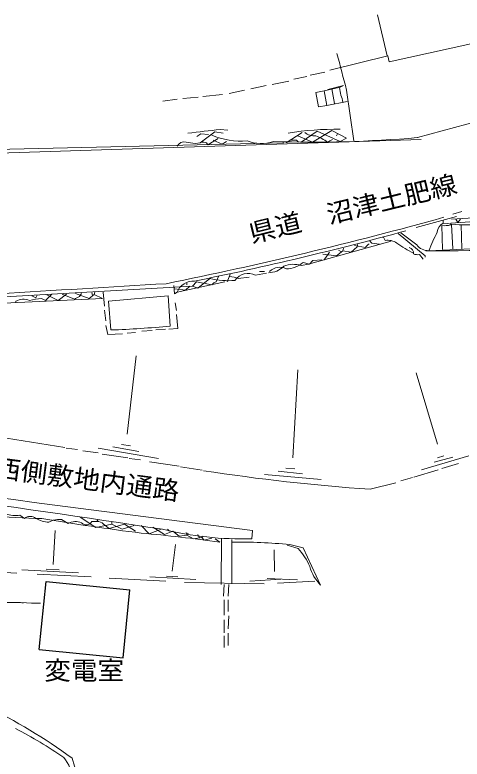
# Model space of a CAD drawing. Units: millimetres, scale not verified. Extents: x -138500 to 298458, y -156265 to 95200.
# Drawn here: x -10439 to 16027, y 23124 to 67141 of the extents above; entities that cross this region are included whole.
import ezdxf
from ezdxf.enums import TextEntityAlignment as Align

# ---------------------------------------------------------------- set-up
doc = ezdxf.new("R2010")
doc.units = ezdxf.units.MM
doc.header["$LTSCALE"] = 500
doc.layers.add('0-5_中線１', color=2, linetype='Continuous', lineweight=25)
doc.layers.add('0-8_極細点線', color=4, linetype='Continuous', lineweight=9)
doc.styles.add('ＭＳ ゴシック', font='')
doc.styles.get('ＭＳ ゴシック').set_extended_font_data('MS Gothic')

msp = doc.modelspace()

# ---------------------------------------------------------------- linework, layer by layer
at = {"layer": '0-5_中線１'}
for p, q in [((-4040.1, 29107.8), (-3635, 33138.1)), ((-8997.1, 29606.1), (-4040.1, 29107.8))]:
    msp.add_line(p, q, dxfattribs=at)
msp.add_lwpolyline([(-8997.1, 29606.1), (-8592, 33636.3), (-3635, 33138.1)], dxfattribs=at)
at = {"layer": '0-8_極細点線'}
for p, q in [((11013.3, 67140.7), (11586.7, 64710.2)), ((6075, 63338.1), (6835.2, 63490.7)), ((7025.2, 63566.8), (7899.6, 63757.4)), ((3528, 62766.2), (4440.4, 62956.9)), ((4782.5, 63033.1), (5770.9, 63223.8)), ((8090.3, 62731), (9002.6, 62959.7)), ((8850.6, 62883.6), (9002.6, 62959.7)), ((2235.6, 62499.2), (3147.9, 62689.9)), ((7368, 62540.5), (7862.2, 62654.9)), ((7520.7, 61704.2), (7368, 62540.5)), ((8736.5, 62845.5), (7862.2, 62654.9)), ((8014.9, 61780.6), (7862.2, 62654.9)), ((8471, 61894.9), (8318.4, 62769.2)), ((8774.6, 62845.6), (8850.6, 62883.6)), ((9192.8, 62693.8), (9613, 59690.5)), ((-1680, 62040.5), (-843.7, 62155.1)), ((-501.5, 62193.3), (410.9, 62270)), ((676.9, 62308.2), (1855.5, 62422.9)), ((8014.9, 61780.6), (7520.7, 61704.2)), ((8014.9, 61780.6), (9231.3, 62009.4)), ((13376.7, 59883), (17177.9, 60911.9)), ((1704.7, 60369.9), (2160.9, 60332.1)), ((336.3, 59950.8), (564.4, 60103)), ((564.4, 60103), (1020.6, 60065.3)), ((5621.1, 59574), (6571.2, 60182.9)), ((6495.5, 59612.5), (7445.5, 60259.4)), ((7445.5, 60259.4), (8814.6, 59652)), ((8586.3, 59994), (8662.2, 60108.1)), ((-19964.8, 58683.3), (13604.9, 59769.1)), ((906.8, 59570.9), (983, 59456.9)), ((983, 59456.9), (1591, 59837.6)), ((1286.9, 59723.3), (1819.3, 59495.5)), ((1819.3, 59495.5), (2085.4, 59647.7)), ((6229.3, 59726.4), (6343.4, 59612.4)), ((15394.7, 55056), (33566.8, 56170)), ((15470.6, 55360.1), (16002.7, 55512.5)), ((13303.9, 54560.3), (15698.8, 55208.2)), ((15775, 54866.1), (15660.9, 55056.1)), ((15775, 54866.1), (15927, 55056.3)), ((14863.6, 53268.8), (14824.7, 54675.3)), ((14900.6, 54827.5), (14900.5, 54979.6)), ((15471.9, 53307.1), (15394.8, 54751.9)), ((16004.1, 53307.5), (15965.2, 54714.2)), ((13837.3, 52887.9), (12239.7, 54217.5)), ((13342.7, 53533.9), (12391.8, 54255.7)), ((7070.3, 52427.3), (11821.8, 53761)), ((10681.3, 53646.3), (10567.2, 53760.2)), ((8970.8, 53189), (9008.7, 53341.1)), ((9654.9, 53493.6), (10301.3, 53379.9)), ((10681.3, 53646.3), (11137.6, 53570.4)), ((7868.6, 52656), (8172.4, 53112.4)), ((8704.6, 53226.8), (8856.8, 53150.8)), ((13495.1, 52963.7), (13723.4, 52697.7)), ((13837.4, 52811.9), (13837.3, 52887.9)), ((6500.1, 52313), (6956.3, 52389.3)), ((4029.2, 51969.2), (4333.3, 51969.5)), ((1482.3, 51359.3), (1634.2, 51701.6)), ((2128.6, 51359.7), (2318.3, 51854.1)), ((2774.8, 51550.2), (3421, 51626.7)), ((3801.1, 51741), (4447.4, 51855.5)), ((-988.4, 50635.4), (-1026.8, 51129.6)), ((-836.5, 50749.6), (1976.5, 51359.7)), ((-342.3, 50863.9), (-76.3, 51092.2)), ((-266.5, 51168.1), (-266.5, 51282.2)), ((75.8, 51092.3), (303.7, 51358.6)), ((303.7, 51358.6), (1216.3, 51169.1)), ((-7641.7, 50631.2), (-6919.2, 50327.5)), ((-6615.1, 50479.8), (-6501.2, 50669.9)), ((-5854.8, 50556.3), (-5892.9, 50708.3)), ((-5132, 49910.4), (-5208.6, 50746.8)), ((-988.6, 50939.5), (-342.3, 50863.9)), ((-836.5, 50749.6), (-988.4, 50635.4)), ((-11101, 50096.7), (-5246.3, 50366.5)), ((-10378.8, 50135.2), (-10378.8, 50211.3)), ((-9200.3, 50402.1), (-9428.5, 50516)), ((-9200.3, 50402.1), (-9124.4, 50554.2)), ((-5854.8, 50556.3), (-5740.8, 50594.4)), ((-5740.8, 50594.4), (-5246.3, 50366.5)), ((-950, 50103.2), (-873.8, 49647)), ((-5131.9, 49682.3), (-5055.4, 49036)), ((-797.1, 48582.5), (-873.7, 49418.9)), ((-5055.3, 48769.9), (-4940.9, 48237.7)), ((-2926, 48429.1), (-2317.7, 48467.5)), ((-2089.7, 48505.7), (-1519.4, 48544.1)), ((-1329.3, 48544.2), (-797.1, 48582.5)), ((-4940.9, 48237.7), (-4066.5, 48276.3)), ((-3800.4, 48314.5), (-3306.1, 48352.9)), ((-3796.6, 42345.6), (-3267.3, 46984.2)), ((6013, 40945.1), (6313.9, 46153.8)), ((14566.8, 41748.9), (13309.4, 45968.1)), ((-22426.7, 43968.6), (-7483.9, 41544.9)), ((-7407.9, 41506.9), (-6723.4, 41431.3)), ((-5506.9, 41508.1), (-1932.8, 40902.1)), ((-4632.5, 41584.7), (-3111.6, 41319.5)), ((-4138.4, 41737.1), (-3606.1, 41661.4)), ((-6419.2, 41355.4), (-5506.7, 41241.9)), ((-5278.6, 41166.1), (-3757.7, 40938.9)), ((13617.3, 40227.6), (16430.1, 41065.7)), ((14377.3, 40684.3), (15479.6, 40989.1)), ((14567.3, 40950.5), (14947.3, 41064.9)), ((-3681.7, 40901), (-2997.2, 40825.3)), ((-2464.9, 40711.6), (-715.8, 40446.6)), ((14833.8, 40304.4), (15822.1, 40609.2)), ((-639.8, 40408.6), (652.9, 40219.4)), ((5139.2, 40146.1), (6584, 39995)), ((5595.3, 40336.6), (6127.5, 40298.8)), ((13161.2, 39809.1), (14605.7, 40228.2)), ((4340.9, 39955.6), (7686.7, 39653.5)), ((12401.1, 39580.5), (13085.3, 39771)), ((10576.5, 39085.1), (12097, 39466.3)), ((-10142.6, 37551.2), (-9876.4, 37361.3)), ((-5656, 36831.7), (-6568.9, 37439.4)), ((-8431.5, 37134.1), (-8165.5, 37248.3)), ((-7671.3, 37286.7), (-7291, 37058.8)), ((-5884.4, 37173.7), (-5580.2, 37174)), ((-5580.2, 37174), (-5504.2, 37288)), ((-5199.9, 37022.1), (-4857.6, 36756.2)), ((-4857.6, 36756.2), (-3945.3, 37022.9)), ((-4705.7, 37022.4), (-4705.8, 37174.5)), ((-3298.7, 36605.1), (-3945.3, 37022.9)), ((-8163.9, 34625), (-8051.1, 36640.1)), ((-2956.8, 36947.5), (-2500.2, 36453.5)), ((-2500.2, 36453.5), (-1778.1, 36720.1)), ((-1587.8, 36416.1), (-2272.3, 36833.9)), ((-1587.8, 36416.1), (-1093.7, 36606.5)), ((-1283.8, 36606.4), (-1397.8, 36720.4)), ((-713.3, 36302.5), (-1093.7, 36606.5)), ((3620.7, 36647.5), (3582.9, 36153.2)), ((-713.3, 36302.5), (-257.1, 36378.9)), ((-257.1, 36378.9), (-295.2, 36531)), ((-257.1, 36378.9), (-181.1, 36493)), ((123.2, 36151.1), (-257.1, 36378.9)), ((123.2, 36151.1), (617.4, 36227.4)), ((465.3, 36227.3), (389.2, 36417.3)), ((617.4, 36227.4), (693.4, 36303.5)), ((769.6, 36075.4), (617.4, 36227.4)), ((769.6, 36075.4), (1225.8, 36189.8)), ((1682.1, 35961.9), (1415.9, 36151.9)), ((1759.8, 33452.7), (1796.1, 36152.1)), ((2406, 33491.1), (2404.4, 36114.4)), ((-1130.2, 34249.3), (-941.1, 35808.2)), ((6320.6, 35584.7), (5674.2, 35774.4)), ((5826.3, 35812.4), (6624.8, 35622.9)), ((4914.9, 34215.2), (4914, 35507.8)), ((6624.8, 35622.9), (7652.6, 33418.5)), ((-8581.9, 34358.7), (-7821.5, 34321.1)), ((-13600.3, 34279.4), (-10330.6, 34129.4)), ((-10026.6, 34319.7), (-6680.8, 34131.8)), ((-9114, 34054.2), (-5920.2, 33904.1)), ((-2460.6, 33906.3), (276.8, 33756)), ((-1472.2, 33944.9), (-787.8, 33907.3)), ((-4855.7, 33828.7), (-1510, 33640.8)), ((-407.4, 33565.4), (4306.9, 33492.4)), ((1912.2, 32768.5), (1949.8, 33452.9)), ((2178.4, 32768.7), (2216, 33453)), ((3470.5, 33643.9), (5295.2, 33759.2)), ((4496.8, 33796.6), (6283.8, 33721.7)), ((5105.3, 33530.9), (7310.3, 33646.4)), ((-23598.1, 32676.3), (-8922.8, 32343.4)), ((-11508.1, 32379.9), (-10101.3, 32380.8)), ((-10101.3, 32380.8), (-9949.3, 32342.8)), ((-9455.1, 32343.1), (-8922.8, 32343.4)), ((1951, 31627.9), (1950.4, 32540.4)), ((2178.9, 31856.2), (2178.6, 32540.6)), ((1951.7, 30601.5), (1951.2, 31361.8)), ((2179.6, 30829.8), (2217.1, 31590.1)), ((1952.2, 29727.1), (1951.8, 30411.4)), ((2180.3, 29841.3), (2179.8, 30563.6))]:
    msp.add_line(p, q, dxfattribs=at)
for points in [[(8203.6, 63871.7), (11624.7, 64710.3), (11701, 64368.1), (20025.9, 66198.3), (20673.9, 63613.4), (26109.7, 64871.5)], [(222.5, 59532.5), (526.6, 59570.7), (1400.7, 60217.6), (1894.9, 60141.9)], [(6305.2, 59992.6), (7179.8, 59612.9), (8319.9, 60298), (9194.7, 59842.3), (8814.6, 59652)], [(-20231, 58835.2), (-20155.1, 58987.4), (5469, 59573.9)], [(15356.9, 54713.7), (15356.9, 54827.8), (18170.1, 55019.7), (18246.1, 55209.8)], [(11289.4, 53988.8), (11403.5, 53950.9), (11479.6, 53798.8)], [(7792.3, 52998.1), (8590.8, 52884.6), (8970.8, 53189), (9465.1, 53113.3), (9807, 53417.6), (9844.9, 53569.7)], [(6614, 52503.2), (6994.3, 52389.3), (7184.3, 52617.6), (7716.5, 52655.9)], [(-27030.5, 49554.4), (75.8, 51092.3), (380, 50978.5), (1102, 51549.2), (1139.9, 51587.2)], [(-8858.1, 50364.3), (-8630, 50250.4), (-8250, 50630.8)], [(-8554.2, 50592.6), (-7869.6, 50250.8), (-7375.5, 50631.4)], [(-6843.3, 50669.7), (-6044.7, 50366.1), (-5740.8, 50594.4), (-5702.8, 50746.4)], [(-4751, 48503.9), (-4904.1, 50214.7), (-1368.6, 50521.1), (-1253.4, 48734.3)], [(-5656, 36831.7), (-4705.7, 37022.4), (-4097.2, 36718.6), (-3375, 36947.2)]]:
    msp.add_lwpolyline(points, dxfattribs=at)
for centre, radius, start, end in [((550587.5, 206692.5), 560217.7, 194.66536, 194.89453), ((-105230.7, 43535.4), 115629.1, 9.38429, 9.61351), ((7952.2, 61919), 1014.4, 2.95361, 27.62531), ((-56091.9, 531469.9), 474632, 276.76323, 276.99435), ((8531.3, 43437.9), 16938.8, 89.04327, 99.50287), ((2949.8, 64111.8), 4439.2, 246.93614, 274.5493), ((7127.3, 132392.3), 72778.1, 268.21527, 274.92596), ((7259.2, 60813.1), 827.3, 229.61998, 277.67328), ((6347.1, 57343), 2840.8, 53.06056, 68.90025), ((-433.1, 59161.3), 463.6, 74.57809, 151.88268), ((-478.5, 56511), 3101.8, 76.93668, 86.88084), ((660.2, 58906.2), 709.1, 69.64326, 97.73946), ((4133.8, 61876.8), 2342.9, 249.20163, 288.07472), ((6026.5, 124104.3), 64378.2, 269.90977, 270.18047), ((-29860.1, 135702.7), 85012.2, 296.48657, 296.71574), ((-46787.9, 277031), 230288.1, 281.34586, 285.54765), ((15199.6, 54259.5), 641.8, 117.765, 176.82906), ((14918.3, 57086.5), 2413, 267.77597, 280.47319), ((16394, 64934.6), 10216.8, 261.59538, 283.05826), ((-36677.6, 234251.3), 186534.3, 281.39917, 285.34842), ((23227.7, 49754.1), 9786.2, 152.35336, 159.43205), ((84614.5, -1392182.2), 1447094.8, 91.75343, 92.7944), ((11632.5, 52868.2), 943.1, 55.6895, 99.32718), ((-37883.6, 101729.7), 68260.5, 314.90222, 315.17296), ((17167.1, 60680.9), 8631.6, 234.57591, 242.28618), ((12795, 53033.9), 359.4, 354.81941, 75.24382), ((14045.7, 54085.4), 893.5, 218.11775, 271.25937), ((14862.1, 190318.7), 137130.2, 269.58766, 273.87947), ((13399.8, 53668.3), 711, 249.68054, 277.69888), ((6037.6, 50945.6), 1443.5, 71.3118, 112.99699), ((5628, 53589.4), 1467, 269.91582, 312.23436), ((4566.8, 53163.7), 1270.1, 269.75691, 315.55765), ((5241.9, 51332.4), 878.3, 64.07603, 133.48631), ((2201.5, 56188.5), 4767.9, 256.66682, 274.61032), ((2214.4, 50246.4), 1419.1, 66.74492, 87.3351), ((3363, 50910.3), 939.2, 62.18857, 145.95537), ((-216456.9, 3579518.8), 3534818.6, 273.16446, 273.48666), ((126.5, 50359.5), 1038.9, 86.5143, 157.95087), ((1634.7, 50865), 517.3, 107.13879, 143.99359), ((-9941.8, 49446.9), 880.4, 65.76534, 119.7589), ((-8740.6, 47288), 3078.6, 92.18896, 105.83182), ((-39002.5, 114785.8), 72001.5, 296.46132, 296.73193), ((-6718.1, 105046.4), 56576.7, 271.99255, 275.54283), ((315810.7, 2517409.5), 2500328.5, 262.03102, 262.82735), ((-170811.7, -1077486.1), 1126966.5, 81.36975, 82.79451), ((18570, 155668.6), 116857.2, 261.21805, 266.07762), ((-8904.7, 61759.2), 24397.4, 255.6937, 270.12851), ((-10409.8, 39261.8), 1731.4, 250.80252, 278.87601), ((-9533.9, 36911.7), 565.2, 52.77928, 127.29474), ((-8343.4, 38813.2), 1681.3, 239.68672, 266.99739), ((12874.7, 164024.8), 128512.5, 260.26756, 262.92383), ((-7803.2, 35784.3), 1508.2, 84.98041, 103.89943), ((-6853.9, 36294.5), 880.4, 65.76534, 119.7589), ((-6217.7, 37368.2), 385.9, 224.58517, 329.73589), ((-5536.5, 36731.3), 444.9, 40.83046, 95.63844), ((3059.1, 56186.4), 20040, 256.25639, 271.49796), ((-11814.3, -61720.9), 98610.8, 82.13351, 84.84644), ((2776, 5316.5), 30648.1, 84.28813, 90.69452), ((3482.5, 33005.1), 3835.2, 23.276, 42.26797), ((9549.9, 35273.3), 2653.3, 196.4803, 224.35181), ((-26028.6, -2664.3), 32063.5, 53.71664, 64.42792), ((-22086.1, 2190.7), 25565.1, 55.34344, 62.80119), ((-9164.1, 21861.3), 2111.1, 0.767, 40.05774), ((-104419, -6592.5), 101815.8, 12.44649, 17.00388)]:
    msp.add_arc(centre, radius, start, end, dxfattribs=at)

# ---------------------------------------------------------------- texts
at = {"layer": '0-8_極細点線', "color": 2, "style": 'ＭＳ ゴシック', "width": 1.05}
for s, rotation, p in [('県道\u3000沼津土肥線', 13.696, (3642.5, 53337.6)), ('西側敷地内通路', 352.597, (-11759.8, 39512))]:
    msp.add_text(s, height=1100, rotation=rotation, dxfattribs=at).set_placement(p, align=Align.BOTTOM_LEFT)
msp.add_text('変電室', height=1100, dxfattribs=at).set_placement((-8701.1, 27487.2), align=Align.BOTTOM_LEFT)

doc.saveas('drawing.dxf')
